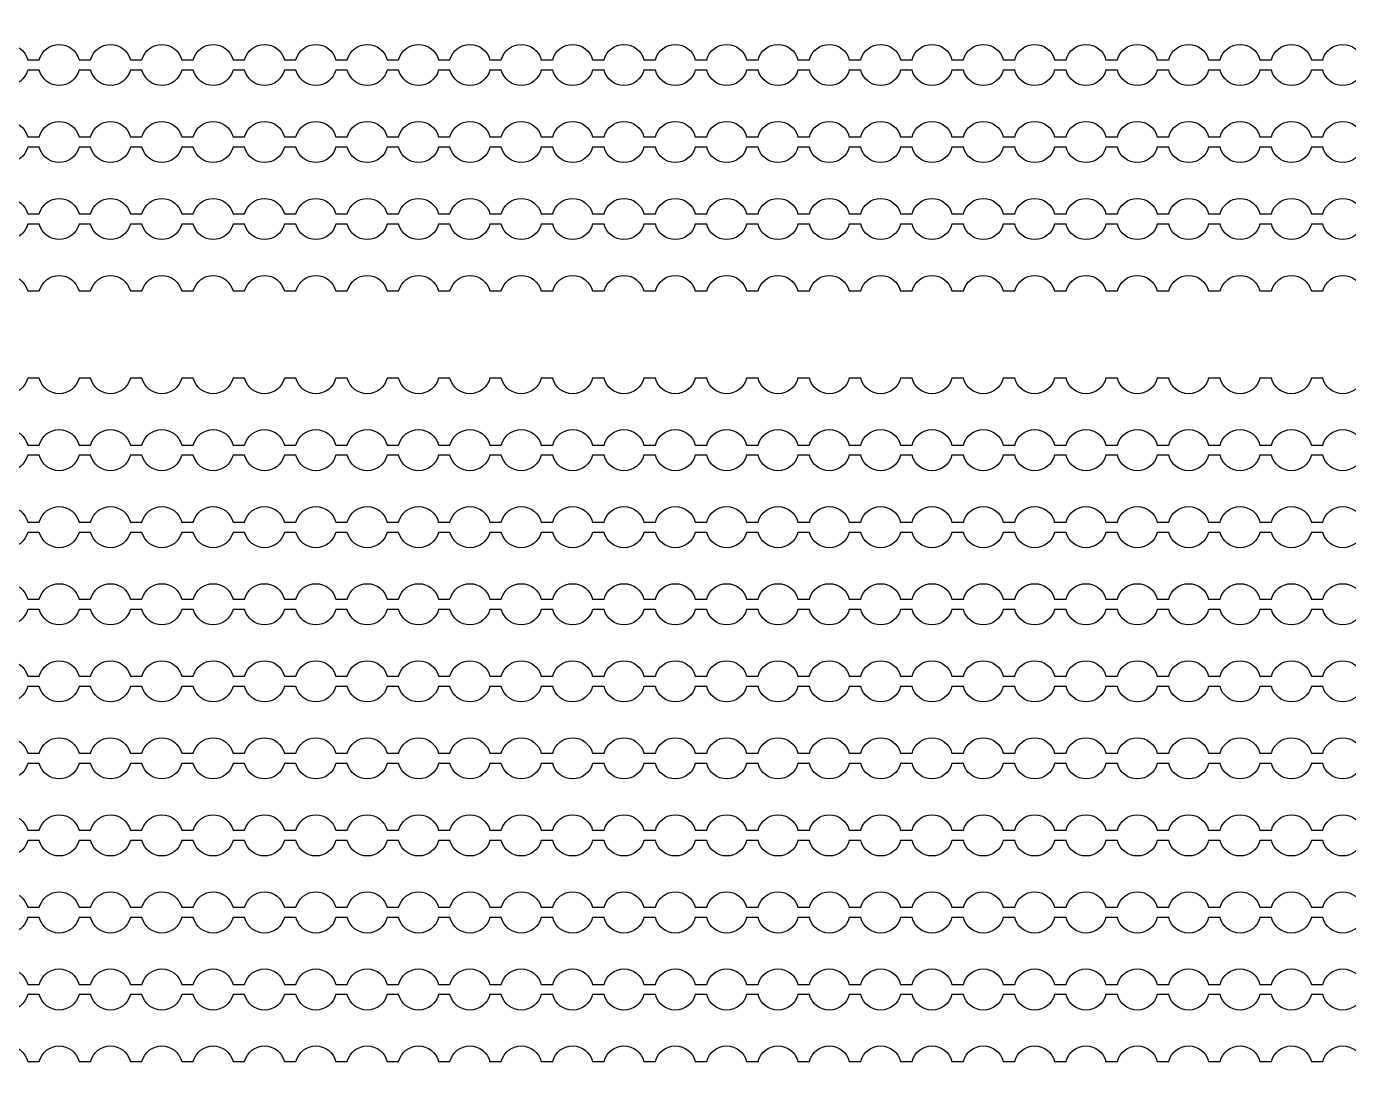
# Model space of a CAD drawing. Extents: x 4056 to 105656, y 4120 to 105720.
# Drawn here: x 61645 to 62933, y 49709 to 50721 of the extents above; entities that cross this region are included whole.
import ezdxf

# ---------------------------------------------------------------- set-up
doc = ezdxf.new("R2010")
doc.units = 13
doc.header["$MEASUREMENT"] = 0
doc.layers.add('Main Layer', color=7, linetype='Continuous', lineweight=0)

msp = doc.modelspace()

# ---------------------------------------------------------------- linework, layer by layer
for points in [[(61607.7, 50688.9, -0.774597), (61646.5, 50688.9), (61657.7, 50688.9, -0.774597), (61696.5, 50688.9), (61707.7, 50688.9, -0.774597), (61746.5, 50688.9), (61757.7, 50688.9, -0.774597), (61796.5, 50688.9), (61807.7, 50688.9, -0.774597), (61846.5, 50688.9), (61857.7, 50688.9, -0.774597), (61896.5, 50688.9), (61907.7, 50688.9, -0.774597), (61946.5, 50688.9), (61957.7, 50688.9, -0.774597), (61996.5, 50688.9), (62007.7, 50688.9, -0.774597), (62046.5, 50688.9), (62057.7, 50688.9, -0.774597), (62096.5, 50688.9), (62107.7, 50688.9, -0.774597), (62146.5, 50688.9), (62157.7, 50688.9, -0.774597), (62196.5, 50688.9), (62207.7, 50688.9, -0.774597), (62246.5, 50688.9), (62257.7, 50688.9, -0.774597), (62296.5, 50688.9), (62307.7, 50688.9, -0.774597), (62346.5, 50688.9), (62357.7, 50688.9, -0.774597), (62396.5, 50688.9), (62407.7, 50688.9, -0.774597), (62446.5, 50688.9), (62457.7, 50688.9, -0.774597), (62496.5, 50688.9), (62507.7, 50688.9, -0.774597), (62546.5, 50688.9), (62557.7, 50688.9, -0.774597), (62596.5, 50688.9), (62607.7, 50688.9, -0.774597), (62646.5, 50688.9), (62657.7, 50688.9, -0.774597), (62696.5, 50688.9), (62707.7, 50688.9, -0.774597), (62746.5, 50688.9), (62757.7, 50688.9, -0.774597), (62796.5, 50688.9), (62807.7, 50688.9, -0.774597), (62846.5, 50688.9), (62857.7, 50688.9, -0.774597), (62896.5, 50688.9), (62907.7, 50688.9, -0.774597), (62946.5, 50688.9)], [(62946.5, 50678.9, -0.774597), (62907.7, 50678.9), (62896.5, 50678.9, -0.774597), (62857.7, 50678.9), (62846.5, 50678.9, -0.774597), (62807.7, 50678.9), (62796.5, 50678.9, -0.774597), (62757.7, 50678.9), (62746.5, 50678.9, -0.774597), (62707.7, 50678.9), (62696.5, 50678.9, -0.774597), (62657.7, 50678.9), (62646.5, 50678.9, -0.774597), (62607.7, 50678.9), (62596.5, 50678.9, -0.774597), (62557.7, 50678.9), (62546.5, 50678.9, -0.774597), (62507.7, 50678.9), (62496.5, 50678.9, -0.774597), (62457.7, 50678.9), (62446.5, 50678.9, -0.774597), (62407.7, 50678.9), (62396.5, 50678.9, -0.774597), (62357.7, 50678.9), (62346.5, 50678.9, -0.774597), (62307.7, 50678.9), (62296.5, 50678.9, -0.774597), (62257.7, 50678.9), (62246.5, 50678.9, -0.774597), (62207.7, 50678.9), (62196.5, 50678.9, -0.774597), (62157.7, 50678.9), (62146.5, 50678.9, -0.774597), (62107.7, 50678.9), (62096.5, 50678.9, -0.774597), (62057.7, 50678.9), (62046.5, 50678.9, -0.774597), (62007.7, 50678.9), (61996.5, 50678.9, -0.774597), (61957.7, 50678.9), (61946.5, 50678.9, -0.774597), (61907.7, 50678.9), (61896.5, 50678.9, -0.774597), (61857.7, 50678.9), (61846.5, 50678.9, -0.774597), (61807.7, 50678.9), (61796.5, 50678.9, -0.774597), (61757.7, 50678.9), (61746.5, 50678.9, -0.774597), (61707.7, 50678.9), (61696.5, 50678.9, -0.774597), (61657.7, 50678.9), (61646.5, 50678.9, -0.774597), (61607.7, 50678.9)], [(61607.7, 50613.9, -0.774597), (61646.5, 50613.9), (61657.7, 50613.9, -0.774597), (61696.5, 50613.9), (61707.7, 50613.9, -0.774597), (61746.5, 50613.9), (61757.7, 50613.9, -0.774597), (61796.5, 50613.9), (61807.7, 50613.9, -0.774597), (61846.5, 50613.9), (61857.7, 50613.9, -0.774597), (61896.5, 50613.9), (61907.7, 50613.9, -0.774597), (61946.5, 50613.9), (61957.7, 50613.9, -0.774597), (61996.5, 50613.9), (62007.7, 50613.9, -0.774597), (62046.5, 50613.9), (62057.7, 50613.9, -0.774597), (62096.5, 50613.9), (62107.7, 50613.9, -0.774597), (62146.5, 50613.9), (62157.7, 50613.9, -0.774597), (62196.5, 50613.9), (62207.7, 50613.9, -0.774597), (62246.5, 50613.9), (62257.7, 50613.9, -0.774597), (62296.5, 50613.9), (62307.7, 50613.9, -0.774597), (62346.5, 50613.9), (62357.7, 50613.9, -0.774597), (62396.5, 50613.9), (62407.7, 50613.9, -0.774597), (62446.5, 50613.9), (62457.7, 50613.9, -0.774597), (62496.5, 50613.9), (62507.7, 50613.9, -0.774597), (62546.5, 50613.9), (62557.7, 50613.9, -0.774597), (62596.5, 50613.9), (62607.7, 50613.9, -0.774597), (62646.5, 50613.9), (62657.7, 50613.9, -0.774597), (62696.5, 50613.9), (62707.7, 50613.9, -0.774597), (62746.5, 50613.9), (62757.7, 50613.9, -0.774597), (62796.5, 50613.9), (62807.7, 50613.9, -0.774597), (62846.5, 50613.9), (62857.7, 50613.9, -0.774597), (62896.5, 50613.9), (62907.7, 50613.9, -0.774597), (62946.5, 50613.9)], [(62946.5, 50603.9, -0.774597), (62907.7, 50603.9), (62896.5, 50603.9, -0.774597), (62857.7, 50603.9), (62846.5, 50603.9, -0.774597), (62807.7, 50603.9), (62796.5, 50603.9, -0.774597), (62757.7, 50603.9), (62746.5, 50603.9, -0.774597), (62707.7, 50603.9), (62696.5, 50603.9, -0.774597), (62657.7, 50603.9), (62646.5, 50603.9, -0.774597), (62607.7, 50603.9), (62596.5, 50603.9, -0.774597), (62557.7, 50603.9), (62546.5, 50603.9, -0.774597), (62507.7, 50603.9), (62496.5, 50603.9, -0.774597), (62457.7, 50603.9), (62446.5, 50603.9, -0.774597), (62407.7, 50603.9), (62396.5, 50603.9, -0.774597), (62357.7, 50603.9), (62346.5, 50603.9, -0.774597), (62307.7, 50603.9), (62296.5, 50603.9, -0.774597), (62257.7, 50603.9), (62246.5, 50603.9, -0.774597), (62207.7, 50603.9), (62196.5, 50603.9, -0.774597), (62157.7, 50603.9), (62146.5, 50603.9, -0.774597), (62107.7, 50603.9), (62096.5, 50603.9, -0.774597), (62057.7, 50603.9), (62046.5, 50603.9, -0.774597), (62007.7, 50603.9), (61996.5, 50603.9, -0.774597), (61957.7, 50603.9), (61946.5, 50603.9, -0.774597), (61907.7, 50603.9), (61896.5, 50603.9, -0.774597), (61857.7, 50603.9), (61846.5, 50603.9, -0.774597), (61807.7, 50603.9), (61796.5, 50603.9, -0.774597), (61757.7, 50603.9), (61746.5, 50603.9, -0.774597), (61707.7, 50603.9), (61696.5, 50603.9, -0.774597), (61657.7, 50603.9), (61646.5, 50603.9, -0.774597), (61607.7, 50603.9)], [(61607.7, 50538.9, -0.774597), (61646.5, 50538.9), (61657.7, 50538.9, -0.774597), (61696.5, 50538.9), (61707.7, 50538.9, -0.774597), (61746.5, 50538.9), (61757.7, 50538.9, -0.774597), (61796.5, 50538.9), (61807.7, 50538.9, -0.774597), (61846.5, 50538.9), (61857.7, 50538.9, -0.774597), (61896.5, 50538.9), (61907.7, 50538.9, -0.774597), (61946.5, 50538.9), (61957.7, 50538.9, -0.774597), (61996.5, 50538.9), (62007.7, 50538.9, -0.774597), (62046.5, 50538.9), (62057.7, 50538.9, -0.774597), (62096.5, 50538.9), (62107.7, 50538.9, -0.774597), (62146.5, 50538.9), (62157.7, 50538.9, -0.774597), (62196.5, 50538.9), (62207.7, 50538.9, -0.774597), (62246.5, 50538.9), (62257.7, 50538.9, -0.774597), (62296.5, 50538.9), (62307.7, 50538.9, -0.774597), (62346.5, 50538.9), (62357.7, 50538.9, -0.774597), (62396.5, 50538.9), (62407.7, 50538.9, -0.774597), (62446.5, 50538.9), (62457.7, 50538.9, -0.774597), (62496.5, 50538.9), (62507.7, 50538.9, -0.774597), (62546.5, 50538.9), (62557.7, 50538.9, -0.774597), (62596.5, 50538.9), (62607.7, 50538.9, -0.774597), (62646.5, 50538.9), (62657.7, 50538.9, -0.774597), (62696.5, 50538.9), (62707.7, 50538.9, -0.774597), (62746.5, 50538.9), (62757.7, 50538.9, -0.774597), (62796.5, 50538.9), (62807.7, 50538.9, -0.774597), (62846.5, 50538.9), (62857.7, 50538.9, -0.774597), (62896.5, 50538.9), (62907.7, 50538.9, -0.774597), (62946.5, 50538.9)], [(62946.5, 50528.9, -0.774597), (62907.7, 50528.9), (62896.5, 50528.9, -0.774597), (62857.7, 50528.9), (62846.5, 50528.9, -0.774597), (62807.7, 50528.9), (62796.5, 50528.9, -0.774597), (62757.7, 50528.9), (62746.5, 50528.9, -0.774597), (62707.7, 50528.9), (62696.5, 50528.9, -0.774597), (62657.7, 50528.9), (62646.5, 50528.9, -0.774597), (62607.7, 50528.9), (62596.5, 50528.9, -0.774597), (62557.7, 50528.9), (62546.5, 50528.9, -0.774597), (62507.7, 50528.9), (62496.5, 50528.9, -0.774597), (62457.7, 50528.9), (62446.5, 50528.9, -0.774597), (62407.7, 50528.9), (62396.5, 50528.9, -0.774597), (62357.7, 50528.9), (62346.5, 50528.9, -0.774597), (62307.7, 50528.9), (62296.5, 50528.9, -0.774597), (62257.7, 50528.9), (62246.5, 50528.9, -0.774597), (62207.7, 50528.9), (62196.5, 50528.9, -0.774597), (62157.7, 50528.9), (62146.5, 50528.9, -0.774597), (62107.7, 50528.9), (62096.5, 50528.9, -0.774597), (62057.7, 50528.9), (62046.5, 50528.9, -0.774597), (62007.7, 50528.9), (61996.5, 50528.9, -0.774597), (61957.7, 50528.9), (61946.5, 50528.9, -0.774597), (61907.7, 50528.9), (61896.5, 50528.9, -0.774597), (61857.7, 50528.9), (61846.5, 50528.9, -0.774597), (61807.7, 50528.9), (61796.5, 50528.9, -0.774597), (61757.7, 50528.9), (61746.5, 50528.9, -0.774597), (61707.7, 50528.9), (61696.5, 50528.9, -0.774597), (61657.7, 50528.9), (61646.5, 50528.9, -0.774597), (61607.7, 50528.9)], [(61607.7, 50463.9, -0.774597), (61646.5, 50463.9), (61657.7, 50463.9, -0.774597), (61696.5, 50463.9), (61707.7, 50463.9, -0.774597), (61746.5, 50463.9), (61757.7, 50463.9, -0.774597), (61796.5, 50463.9), (61807.7, 50463.9, -0.774597), (61846.5, 50463.9), (61857.7, 50463.9, -0.774597), (61896.5, 50463.9), (61907.7, 50463.9, -0.774597), (61946.5, 50463.9), (61957.7, 50463.9, -0.774597), (61996.5, 50463.9), (62007.7, 50463.9, -0.774597), (62046.5, 50463.9), (62057.7, 50463.9, -0.774597), (62096.5, 50463.9), (62107.7, 50463.9, -0.774597), (62146.5, 50463.9), (62157.7, 50463.9, -0.774597), (62196.5, 50463.9), (62207.7, 50463.9, -0.774597), (62246.5, 50463.9), (62257.7, 50463.9, -0.774597), (62296.5, 50463.9), (62307.7, 50463.9, -0.774597), (62346.5, 50463.9), (62357.7, 50463.9, -0.774597), (62396.5, 50463.9), (62407.7, 50463.9, -0.774597), (62446.5, 50463.9), (62457.7, 50463.9, -0.774597), (62496.5, 50463.9), (62507.7, 50463.9, -0.774597), (62546.5, 50463.9), (62557.7, 50463.9, -0.774597), (62596.5, 50463.9), (62607.7, 50463.9, -0.774597), (62646.5, 50463.9), (62657.7, 50463.9, -0.774597), (62696.5, 50463.9), (62707.7, 50463.9, -0.774597), (62746.5, 50463.9), (62757.7, 50463.9, -0.774597), (62796.5, 50463.9), (62807.7, 50463.9, -0.774597), (62846.5, 50463.9), (62857.7, 50463.9, -0.774597), (62896.5, 50463.9), (62907.7, 50463.9, -0.774597), (62946.5, 50463.9)], [(62946.5, 50378.9, -0.774597), (62907.7, 50378.9), (62896.5, 50378.9, -0.774597), (62857.7, 50378.9), (62846.5, 50378.9, -0.774597), (62807.7, 50378.9), (62796.5, 50378.9, -0.774597), (62757.7, 50378.9), (62746.5, 50378.9, -0.774597), (62707.7, 50378.9), (62696.5, 50378.9, -0.774597), (62657.7, 50378.9), (62646.5, 50378.9, -0.774597), (62607.7, 50378.9), (62596.5, 50378.9, -0.774597), (62557.7, 50378.9), (62546.5, 50378.9, -0.774597), (62507.7, 50378.9), (62496.5, 50378.9, -0.774597), (62457.7, 50378.9), (62446.5, 50378.9, -0.774597), (62407.7, 50378.9), (62396.5, 50378.9, -0.774597), (62357.7, 50378.9), (62346.5, 50378.9, -0.774597), (62307.7, 50378.9), (62296.5, 50378.9, -0.774597), (62257.7, 50378.9), (62246.5, 50378.9, -0.774597), (62207.7, 50378.9), (62196.5, 50378.9, -0.774597), (62157.7, 50378.9), (62146.5, 50378.9, -0.774597), (62107.7, 50378.9), (62096.5, 50378.9, -0.774597), (62057.7, 50378.9), (62046.5, 50378.9, -0.774597), (62007.7, 50378.9), (61996.5, 50378.9, -0.774597), (61957.7, 50378.9), (61946.5, 50378.9, -0.774597), (61907.7, 50378.9), (61896.5, 50378.9, -0.774597), (61857.7, 50378.9), (61846.5, 50378.9, -0.774597), (61807.7, 50378.9), (61796.5, 50378.9, -0.774597), (61757.7, 50378.9), (61746.5, 50378.9, -0.774597), (61707.7, 50378.9), (61696.5, 50378.9, -0.774597), (61657.7, 50378.9), (61646.5, 50378.9, -0.774597), (61607.7, 50378.9)], [(61607.7, 50313.9, -0.774597), (61646.5, 50313.9), (61657.7, 50313.9, -0.774597), (61696.5, 50313.9), (61707.7, 50313.9, -0.774597), (61746.5, 50313.9), (61757.7, 50313.9, -0.774597), (61796.5, 50313.9), (61807.7, 50313.9, -0.774597), (61846.5, 50313.9), (61857.7, 50313.9, -0.774597), (61896.5, 50313.9), (61907.7, 50313.9, -0.774597), (61946.5, 50313.9), (61957.7, 50313.9, -0.774597), (61996.5, 50313.9), (62007.7, 50313.9, -0.774597), (62046.5, 50313.9), (62057.7, 50313.9, -0.774597), (62096.5, 50313.9), (62107.7, 50313.9, -0.774597), (62146.5, 50313.9), (62157.7, 50313.9, -0.774597), (62196.5, 50313.9), (62207.7, 50313.9, -0.774597), (62246.5, 50313.9), (62257.7, 50313.9, -0.774597), (62296.5, 50313.9), (62307.7, 50313.9, -0.774597), (62346.5, 50313.9), (62357.7, 50313.9, -0.774597), (62396.5, 50313.9), (62407.7, 50313.9, -0.774597), (62446.5, 50313.9), (62457.7, 50313.9, -0.774597), (62496.5, 50313.9), (62507.7, 50313.9, -0.774597), (62546.5, 50313.9), (62557.7, 50313.9, -0.774597), (62596.5, 50313.9), (62607.7, 50313.9, -0.774597), (62646.5, 50313.9), (62657.7, 50313.9, -0.774597), (62696.5, 50313.9), (62707.7, 50313.9, -0.774597), (62746.5, 50313.9), (62757.7, 50313.9, -0.774597), (62796.5, 50313.9), (62807.7, 50313.9, -0.774597), (62846.5, 50313.9), (62857.7, 50313.9, -0.774597), (62896.5, 50313.9), (62907.7, 50313.9, -0.774597), (62946.5, 50313.9)], [(62946.5, 50303.9, -0.774597), (62907.7, 50303.9), (62896.5, 50303.9, -0.774597), (62857.7, 50303.9), (62846.5, 50303.9, -0.774597), (62807.7, 50303.9), (62796.5, 50303.9, -0.774597), (62757.7, 50303.9), (62746.5, 50303.9, -0.774597), (62707.7, 50303.9), (62696.5, 50303.9, -0.774597), (62657.7, 50303.9), (62646.5, 50303.9, -0.774597), (62607.7, 50303.9), (62596.5, 50303.9, -0.774597), (62557.7, 50303.9), (62546.5, 50303.9, -0.774597), (62507.7, 50303.9), (62496.5, 50303.9, -0.774597), (62457.7, 50303.9), (62446.5, 50303.9, -0.774597), (62407.7, 50303.9), (62396.5, 50303.9, -0.774597), (62357.7, 50303.9), (62346.5, 50303.9, -0.774597), (62307.7, 50303.9), (62296.5, 50303.9, -0.774597), (62257.7, 50303.9), (62246.5, 50303.9, -0.774597), (62207.7, 50303.9), (62196.5, 50303.9, -0.774597), (62157.7, 50303.9), (62146.5, 50303.9, -0.774597), (62107.7, 50303.9), (62096.5, 50303.9, -0.774597), (62057.7, 50303.9), (62046.5, 50303.9, -0.774597), (62007.7, 50303.9), (61996.5, 50303.9, -0.774597), (61957.7, 50303.9), (61946.5, 50303.9, -0.774597), (61907.7, 50303.9), (61896.5, 50303.9, -0.774597), (61857.7, 50303.9), (61846.5, 50303.9, -0.774597), (61807.7, 50303.9), (61796.5, 50303.9, -0.774597), (61757.7, 50303.9), (61746.5, 50303.9, -0.774597), (61707.7, 50303.9), (61696.5, 50303.9, -0.774597), (61657.7, 50303.9), (61646.5, 50303.9, -0.774597), (61607.7, 50303.9)], [(61607.7, 50238.9, -0.774597), (61646.5, 50238.9), (61657.7, 50238.9, -0.774597), (61696.5, 50238.9), (61707.7, 50238.9, -0.774597), (61746.5, 50238.9), (61757.7, 50238.9, -0.774597), (61796.5, 50238.9), (61807.7, 50238.9, -0.774597), (61846.5, 50238.9), (61857.7, 50238.9, -0.774597), (61896.5, 50238.9), (61907.7, 50238.9, -0.774597), (61946.5, 50238.9), (61957.7, 50238.9, -0.774597), (61996.5, 50238.9), (62007.7, 50238.9, -0.774597), (62046.5, 50238.9), (62057.7, 50238.9, -0.774597), (62096.5, 50238.9), (62107.7, 50238.9, -0.774597), (62146.5, 50238.9), (62157.7, 50238.9, -0.774597), (62196.5, 50238.9), (62207.7, 50238.9, -0.774597), (62246.5, 50238.9), (62257.7, 50238.9, -0.774597), (62296.5, 50238.9), (62307.7, 50238.9, -0.774597), (62346.5, 50238.9), (62357.7, 50238.9, -0.774597), (62396.5, 50238.9), (62407.7, 50238.9, -0.774597), (62446.5, 50238.9), (62457.7, 50238.9, -0.774597), (62496.5, 50238.9), (62507.7, 50238.9, -0.774597), (62546.5, 50238.9), (62557.7, 50238.9, -0.774597), (62596.5, 50238.9), (62607.7, 50238.9, -0.774597), (62646.5, 50238.9), (62657.7, 50238.9, -0.774597), (62696.5, 50238.9), (62707.7, 50238.9, -0.774597), (62746.5, 50238.9), (62757.7, 50238.9, -0.774597), (62796.5, 50238.9), (62807.7, 50238.9, -0.774597), (62846.5, 50238.9), (62857.7, 50238.9, -0.774597), (62896.5, 50238.9), (62907.7, 50238.9, -0.774597), (62946.5, 50238.9)], [(62946.5, 50228.9, -0.774597), (62907.7, 50228.9), (62896.5, 50228.9, -0.774597), (62857.7, 50228.9), (62846.5, 50228.9, -0.774597), (62807.7, 50228.9), (62796.5, 50228.9, -0.774597), (62757.7, 50228.9), (62746.5, 50228.9, -0.774597), (62707.7, 50228.9), (62696.5, 50228.9, -0.774597), (62657.7, 50228.9), (62646.5, 50228.9, -0.774597), (62607.7, 50228.9), (62596.5, 50228.9, -0.774597), (62557.7, 50228.9), (62546.5, 50228.9, -0.774597), (62507.7, 50228.9), (62496.5, 50228.9, -0.774597), (62457.7, 50228.9), (62446.5, 50228.9, -0.774597), (62407.7, 50228.9), (62396.5, 50228.9, -0.774597), (62357.7, 50228.9), (62346.5, 50228.9, -0.774597), (62307.7, 50228.9), (62296.5, 50228.9, -0.774597), (62257.7, 50228.9), (62246.5, 50228.9, -0.774597), (62207.7, 50228.9), (62196.5, 50228.9, -0.774597), (62157.7, 50228.9), (62146.5, 50228.9, -0.774597), (62107.7, 50228.9), (62096.5, 50228.9, -0.774597), (62057.7, 50228.9), (62046.5, 50228.9, -0.774597), (62007.7, 50228.9), (61996.5, 50228.9, -0.774597), (61957.7, 50228.9), (61946.5, 50228.9, -0.774597), (61907.7, 50228.9), (61896.5, 50228.9, -0.774597), (61857.7, 50228.9), (61846.5, 50228.9, -0.774597), (61807.7, 50228.9), (61796.5, 50228.9, -0.774597), (61757.7, 50228.9), (61746.5, 50228.9, -0.774597), (61707.7, 50228.9), (61696.5, 50228.9, -0.774597), (61657.7, 50228.9), (61646.5, 50228.9, -0.774597), (61607.7, 50228.9)], [(61607.7, 50163.9, -0.774597), (61646.5, 50163.9), (61657.7, 50163.9, -0.774597), (61696.5, 50163.9), (61707.7, 50163.9, -0.774597), (61746.5, 50163.9), (61757.7, 50163.9, -0.774597), (61796.5, 50163.9), (61807.7, 50163.9, -0.774597), (61846.5, 50163.9), (61857.7, 50163.9, -0.774597), (61896.5, 50163.9), (61907.7, 50163.9, -0.774597), (61946.5, 50163.9), (61957.7, 50163.9, -0.774597), (61996.5, 50163.9), (62007.7, 50163.9, -0.774597), (62046.5, 50163.9), (62057.7, 50163.9, -0.774597), (62096.5, 50163.9), (62107.7, 50163.9, -0.774597), (62146.5, 50163.9), (62157.7, 50163.9, -0.774597), (62196.5, 50163.9), (62207.7, 50163.9, -0.774597), (62246.5, 50163.9), (62257.7, 50163.9, -0.774597), (62296.5, 50163.9), (62307.7, 50163.9, -0.774597), (62346.5, 50163.9), (62357.7, 50163.9, -0.774597), (62396.5, 50163.9), (62407.7, 50163.9, -0.774597), (62446.5, 50163.9), (62457.7, 50163.9, -0.774597), (62496.5, 50163.9), (62507.7, 50163.9, -0.774597), (62546.5, 50163.9), (62557.7, 50163.9, -0.774597), (62596.5, 50163.9), (62607.7, 50163.9, -0.774597), (62646.5, 50163.9), (62657.7, 50163.9, -0.774597), (62696.5, 50163.9), (62707.7, 50163.9, -0.774597), (62746.5, 50163.9), (62757.7, 50163.9, -0.774597), (62796.5, 50163.9), (62807.7, 50163.9, -0.774597), (62846.5, 50163.9), (62857.7, 50163.9, -0.774597), (62896.5, 50163.9), (62907.7, 50163.9, -0.774597), (62946.5, 50163.9)], [(62946.5, 50153.9, -0.774597), (62907.7, 50153.9), (62896.5, 50153.9, -0.774597), (62857.7, 50153.9), (62846.5, 50153.9, -0.774597), (62807.7, 50153.9), (62796.5, 50153.9, -0.774597), (62757.7, 50153.9), (62746.5, 50153.9, -0.774597), (62707.7, 50153.9), (62696.5, 50153.9, -0.774597), (62657.7, 50153.9), (62646.5, 50153.9, -0.774597), (62607.7, 50153.9), (62596.5, 50153.9, -0.774597), (62557.7, 50153.9), (62546.5, 50153.9, -0.774597), (62507.7, 50153.9), (62496.5, 50153.9, -0.774597), (62457.7, 50153.9), (62446.5, 50153.9, -0.774597), (62407.7, 50153.9), (62396.5, 50153.9, -0.774597), (62357.7, 50153.9), (62346.5, 50153.9, -0.774597), (62307.7, 50153.9), (62296.5, 50153.9, -0.774597), (62257.7, 50153.9), (62246.5, 50153.9, -0.774597), (62207.7, 50153.9), (62196.5, 50153.9, -0.774597), (62157.7, 50153.9), (62146.5, 50153.9, -0.774597), (62107.7, 50153.9), (62096.5, 50153.9, -0.774597), (62057.7, 50153.9), (62046.5, 50153.9, -0.774597), (62007.7, 50153.9), (61996.5, 50153.9, -0.774597), (61957.7, 50153.9), (61946.5, 50153.9, -0.774597), (61907.7, 50153.9), (61896.5, 50153.9, -0.774597), (61857.7, 50153.9), (61846.5, 50153.9, -0.774597), (61807.7, 50153.9), (61796.5, 50153.9, -0.774597), (61757.7, 50153.9), (61746.5, 50153.9, -0.774597), (61707.7, 50153.9), (61696.5, 50153.9, -0.774597), (61657.7, 50153.9), (61646.5, 50153.9, -0.774597), (61607.7, 50153.9)], [(61607.7, 50088.9, -0.774597), (61646.5, 50088.9), (61657.7, 50088.9, -0.774597), (61696.5, 50088.9), (61707.7, 50088.9, -0.774597), (61746.5, 50088.9), (61757.7, 50088.9, -0.774597), (61796.5, 50088.9), (61807.7, 50088.9, -0.774597), (61846.5, 50088.9), (61857.7, 50088.9, -0.774597), (61896.5, 50088.9), (61907.7, 50088.9, -0.774597), (61946.5, 50088.9), (61957.7, 50088.9, -0.774597), (61996.5, 50088.9), (62007.7, 50088.9, -0.774597), (62046.5, 50088.9), (62057.7, 50088.9, -0.774597), (62096.5, 50088.9), (62107.7, 50088.9, -0.774597), (62146.5, 50088.9), (62157.7, 50088.9, -0.774597), (62196.5, 50088.9), (62207.7, 50088.9, -0.774597), (62246.5, 50088.9), (62257.7, 50088.9, -0.774597), (62296.5, 50088.9), (62307.7, 50088.9, -0.774597), (62346.5, 50088.9), (62357.7, 50088.9, -0.774597), (62396.5, 50088.9), (62407.7, 50088.9, -0.774597), (62446.5, 50088.9), (62457.7, 50088.9, -0.774597), (62496.5, 50088.9), (62507.7, 50088.9, -0.774597), (62546.5, 50088.9), (62557.7, 50088.9, -0.774597), (62596.5, 50088.9), (62607.7, 50088.9, -0.774597), (62646.5, 50088.9), (62657.7, 50088.9, -0.774597), (62696.5, 50088.9), (62707.7, 50088.9, -0.774597), (62746.5, 50088.9), (62757.7, 50088.9, -0.774597), (62796.5, 50088.9), (62807.7, 50088.9, -0.774597), (62846.5, 50088.9), (62857.7, 50088.9, -0.774597), (62896.5, 50088.9), (62907.7, 50088.9, -0.774597), (62946.5, 50088.9)], [(62946.5, 50078.9, -0.774597), (62907.7, 50078.9), (62896.5, 50078.9, -0.774597), (62857.7, 50078.9), (62846.5, 50078.9, -0.774597), (62807.7, 50078.9), (62796.5, 50078.9, -0.774597), (62757.7, 50078.9), (62746.5, 50078.9, -0.774597), (62707.7, 50078.9), (62696.5, 50078.9, -0.774597), (62657.7, 50078.9), (62646.5, 50078.9, -0.774597), (62607.7, 50078.9), (62596.5, 50078.9, -0.774597), (62557.7, 50078.9), (62546.5, 50078.9, -0.774597), (62507.7, 50078.9), (62496.5, 50078.9, -0.774597), (62457.7, 50078.9), (62446.5, 50078.9, -0.774597), (62407.7, 50078.9), (62396.5, 50078.9, -0.774597), (62357.7, 50078.9), (62346.5, 50078.9, -0.774597), (62307.7, 50078.9), (62296.5, 50078.9, -0.774597), (62257.7, 50078.9), (62246.5, 50078.9, -0.774597), (62207.7, 50078.9), (62196.5, 50078.9, -0.774597), (62157.7, 50078.9), (62146.5, 50078.9, -0.774597), (62107.7, 50078.9), (62096.5, 50078.9, -0.774597), (62057.7, 50078.9), (62046.5, 50078.9, -0.774597), (62007.7, 50078.9), (61996.5, 50078.9, -0.774597), (61957.7, 50078.9), (61946.5, 50078.9, -0.774597), (61907.7, 50078.9), (61896.5, 50078.9, -0.774597), (61857.7, 50078.9), (61846.5, 50078.9, -0.774597), (61807.7, 50078.9), (61796.5, 50078.9, -0.774597), (61757.7, 50078.9), (61746.5, 50078.9, -0.774597), (61707.7, 50078.9), (61696.5, 50078.9, -0.774597), (61657.7, 50078.9), (61646.5, 50078.9, -0.774597), (61607.7, 50078.9)], [(61607.7, 50013.9, -0.774597), (61646.5, 50013.9), (61657.7, 50013.9, -0.774597), (61696.5, 50013.9), (61707.7, 50013.9, -0.774597), (61746.5, 50013.9), (61757.7, 50013.9, -0.774597), (61796.5, 50013.9), (61807.7, 50013.9, -0.774597), (61846.5, 50013.9), (61857.7, 50013.9, -0.774597), (61896.5, 50013.9), (61907.7, 50013.9, -0.774597), (61946.5, 50013.9), (61957.7, 50013.9, -0.774597), (61996.5, 50013.9), (62007.7, 50013.9, -0.774597), (62046.5, 50013.9), (62057.7, 50013.9, -0.774597), (62096.5, 50013.9), (62107.7, 50013.9, -0.774597), (62146.5, 50013.9), (62157.7, 50013.9, -0.774597), (62196.5, 50013.9), (62207.7, 50013.9, -0.774597), (62246.5, 50013.9), (62257.7, 50013.9, -0.774597), (62296.5, 50013.9), (62307.7, 50013.9, -0.774597), (62346.5, 50013.9), (62357.7, 50013.9, -0.774597), (62396.5, 50013.9), (62407.7, 50013.9, -0.774597), (62446.5, 50013.9), (62457.7, 50013.9, -0.774597), (62496.5, 50013.9), (62507.7, 50013.9, -0.774597), (62546.5, 50013.9), (62557.7, 50013.9, -0.774597), (62596.5, 50013.9), (62607.7, 50013.9, -0.774597), (62646.5, 50013.9), (62657.7, 50013.9, -0.774597), (62696.5, 50013.9), (62707.7, 50013.9, -0.774597), (62746.5, 50013.9), (62757.7, 50013.9, -0.774597), (62796.5, 50013.9), (62807.7, 50013.9, -0.774597), (62846.5, 50013.9), (62857.7, 50013.9, -0.774597), (62896.5, 50013.9), (62907.7, 50013.9, -0.774597), (62946.5, 50013.9)], [(62946.5, 50003.9, -0.774597), (62907.7, 50003.9), (62896.5, 50003.9, -0.774597), (62857.7, 50003.9), (62846.5, 50003.9, -0.774597), (62807.7, 50003.9), (62796.5, 50003.9, -0.774597), (62757.7, 50003.9), (62746.5, 50003.9, -0.774597), (62707.7, 50003.9), (62696.5, 50003.9, -0.774597), (62657.7, 50003.9), (62646.5, 50003.9, -0.774597), (62607.7, 50003.9), (62596.5, 50003.9, -0.774597), (62557.7, 50003.9), (62546.5, 50003.9, -0.774597), (62507.7, 50003.9), (62496.5, 50003.9, -0.774597), (62457.7, 50003.9), (62446.5, 50003.9, -0.774597), (62407.7, 50003.9), (62396.5, 50003.9, -0.774597), (62357.7, 50003.9), (62346.5, 50003.9, -0.774597), (62307.7, 50003.9), (62296.5, 50003.9, -0.774597), (62257.7, 50003.9), (62246.5, 50003.9, -0.774597), (62207.7, 50003.9), (62196.5, 50003.9, -0.774597), (62157.7, 50003.9), (62146.5, 50003.9, -0.774597), (62107.7, 50003.9), (62096.5, 50003.9, -0.774597), (62057.7, 50003.9), (62046.5, 50003.9, -0.774597), (62007.7, 50003.9), (61996.5, 50003.9, -0.774597), (61957.7, 50003.9), (61946.5, 50003.9, -0.774597), (61907.7, 50003.9), (61896.5, 50003.9, -0.774597), (61857.7, 50003.9), (61846.5, 50003.9, -0.774597), (61807.7, 50003.9), (61796.5, 50003.9, -0.774597), (61757.7, 50003.9), (61746.5, 50003.9, -0.774597), (61707.7, 50003.9), (61696.5, 50003.9, -0.774597), (61657.7, 50003.9), (61646.5, 50003.9, -0.774597), (61607.7, 50003.9)], [(61607.7, 49938.9, -0.774597), (61646.5, 49938.9), (61657.7, 49938.9, -0.774597), (61696.5, 49938.9), (61707.7, 49938.9, -0.774597), (61746.5, 49938.9), (61757.7, 49938.9, -0.774597), (61796.5, 49938.9), (61807.7, 49938.9, -0.774597), (61846.5, 49938.9), (61857.7, 49938.9, -0.774597), (61896.5, 49938.9), (61907.7, 49938.9, -0.774597), (61946.5, 49938.9), (61957.7, 49938.9, -0.774597), (61996.5, 49938.9), (62007.7, 49938.9, -0.774597), (62046.5, 49938.9), (62057.7, 49938.9, -0.774597), (62096.5, 49938.9), (62107.7, 49938.9, -0.774597), (62146.5, 49938.9), (62157.7, 49938.9, -0.774597), (62196.5, 49938.9), (62207.7, 49938.9, -0.774597), (62246.5, 49938.9), (62257.7, 49938.9, -0.774597), (62296.5, 49938.9), (62307.7, 49938.9, -0.774597), (62346.5, 49938.9), (62357.7, 49938.9, -0.774597), (62396.5, 49938.9), (62407.7, 49938.9, -0.774597), (62446.5, 49938.9), (62457.7, 49938.9, -0.774597), (62496.5, 49938.9), (62507.7, 49938.9, -0.774597), (62546.5, 49938.9), (62557.7, 49938.9, -0.774597), (62596.5, 49938.9), (62607.7, 49938.9, -0.774597), (62646.5, 49938.9), (62657.7, 49938.9, -0.774597), (62696.5, 49938.9), (62707.7, 49938.9, -0.774597), (62746.5, 49938.9), (62757.7, 49938.9, -0.774597), (62796.5, 49938.9), (62807.7, 49938.9, -0.774597), (62846.5, 49938.9), (62857.7, 49938.9, -0.774597), (62896.5, 49938.9), (62907.7, 49938.9, -0.774597), (62946.5, 49938.9)], [(62946.5, 49928.9, -0.774597), (62907.7, 49928.9), (62896.5, 49928.9, -0.774597), (62857.7, 49928.9), (62846.5, 49928.9, -0.774597), (62807.7, 49928.9), (62796.5, 49928.9, -0.774597), (62757.7, 49928.9), (62746.5, 49928.9, -0.774597), (62707.7, 49928.9), (62696.5, 49928.9, -0.774597), (62657.7, 49928.9), (62646.5, 49928.9, -0.774597), (62607.7, 49928.9), (62596.5, 49928.9, -0.774597), (62557.7, 49928.9), (62546.5, 49928.9, -0.774597), (62507.7, 49928.9), (62496.5, 49928.9, -0.774597), (62457.7, 49928.9), (62446.5, 49928.9, -0.774597), (62407.7, 49928.9), (62396.5, 49928.9, -0.774597), (62357.7, 49928.9), (62346.5, 49928.9, -0.774597), (62307.7, 49928.9), (62296.5, 49928.9, -0.774597), (62257.7, 49928.9), (62246.5, 49928.9, -0.774597), (62207.7, 49928.9), (62196.5, 49928.9, -0.774597), (62157.7, 49928.9), (62146.5, 49928.9, -0.774597), (62107.7, 49928.9), (62096.5, 49928.9, -0.774597), (62057.7, 49928.9), (62046.5, 49928.9, -0.774597), (62007.7, 49928.9), (61996.5, 49928.9, -0.774597), (61957.7, 49928.9), (61946.5, 49928.9, -0.774597), (61907.7, 49928.9), (61896.5, 49928.9, -0.774597), (61857.7, 49928.9), (61846.5, 49928.9, -0.774597), (61807.7, 49928.9), (61796.5, 49928.9, -0.774597), (61757.7, 49928.9), (61746.5, 49928.9, -0.774597), (61707.7, 49928.9), (61696.5, 49928.9, -0.774597), (61657.7, 49928.9), (61646.5, 49928.9, -0.774597), (61607.7, 49928.9)], [(61607.7, 49863.9, -0.774597), (61646.5, 49863.9), (61657.7, 49863.9, -0.774597), (61696.5, 49863.9), (61707.7, 49863.9, -0.774597), (61746.5, 49863.9), (61757.7, 49863.9, -0.774597), (61796.5, 49863.9), (61807.7, 49863.9, -0.774597), (61846.5, 49863.9), (61857.7, 49863.9, -0.774597), (61896.5, 49863.9), (61907.7, 49863.9, -0.774597), (61946.5, 49863.9), (61957.7, 49863.9, -0.774597), (61996.5, 49863.9), (62007.7, 49863.9, -0.774597), (62046.5, 49863.9), (62057.7, 49863.9, -0.774597), (62096.5, 49863.9), (62107.7, 49863.9, -0.774597), (62146.5, 49863.9), (62157.7, 49863.9, -0.774597), (62196.5, 49863.9), (62207.7, 49863.9, -0.774597), (62246.5, 49863.9), (62257.7, 49863.9, -0.774597), (62296.5, 49863.9), (62307.7, 49863.9, -0.774597), (62346.5, 49863.9), (62357.7, 49863.9, -0.774597), (62396.5, 49863.9), (62407.7, 49863.9, -0.774597), (62446.5, 49863.9), (62457.7, 49863.9, -0.774597), (62496.5, 49863.9), (62507.7, 49863.9, -0.774597), (62546.5, 49863.9), (62557.7, 49863.9, -0.774597), (62596.5, 49863.9), (62607.7, 49863.9, -0.774597), (62646.5, 49863.9), (62657.7, 49863.9, -0.774597), (62696.5, 49863.9), (62707.7, 49863.9, -0.774597), (62746.5, 49863.9), (62757.7, 49863.9, -0.774597), (62796.5, 49863.9), (62807.7, 49863.9, -0.774597), (62846.5, 49863.9), (62857.7, 49863.9, -0.774597), (62896.5, 49863.9), (62907.7, 49863.9, -0.774597), (62946.5, 49863.9)], [(62946.5, 49853.9, -0.774597), (62907.7, 49853.9), (62896.5, 49853.9, -0.774597), (62857.7, 49853.9), (62846.5, 49853.9, -0.774597), (62807.7, 49853.9), (62796.5, 49853.9, -0.774597), (62757.7, 49853.9), (62746.5, 49853.9, -0.774597), (62707.7, 49853.9), (62696.5, 49853.9, -0.774597), (62657.7, 49853.9), (62646.5, 49853.9, -0.774597), (62607.7, 49853.9), (62596.5, 49853.9, -0.774597), (62557.7, 49853.9), (62546.5, 49853.9, -0.774597), (62507.7, 49853.9), (62496.5, 49853.9, -0.774597), (62457.7, 49853.9), (62446.5, 49853.9, -0.774597), (62407.7, 49853.9), (62396.5, 49853.9, -0.774597), (62357.7, 49853.9), (62346.5, 49853.9, -0.774597), (62307.7, 49853.9), (62296.5, 49853.9, -0.774597), (62257.7, 49853.9), (62246.5, 49853.9, -0.774597), (62207.7, 49853.9), (62196.5, 49853.9, -0.774597), (62157.7, 49853.9), (62146.5, 49853.9, -0.774597), (62107.7, 49853.9), (62096.5, 49853.9, -0.774597), (62057.7, 49853.9), (62046.5, 49853.9, -0.774597), (62007.7, 49853.9), (61996.5, 49853.9, -0.774597), (61957.7, 49853.9), (61946.5, 49853.9, -0.774597), (61907.7, 49853.9), (61896.5, 49853.9, -0.774597), (61857.7, 49853.9), (61846.5, 49853.9, -0.774597), (61807.7, 49853.9), (61796.5, 49853.9, -0.774597), (61757.7, 49853.9), (61746.5, 49853.9, -0.774597), (61707.7, 49853.9), (61696.5, 49853.9, -0.774597), (61657.7, 49853.9), (61646.5, 49853.9, -0.774597), (61607.7, 49853.9)], [(61607.7, 49788.9, -0.774597), (61646.5, 49788.9), (61657.7, 49788.9, -0.774597), (61696.5, 49788.9), (61707.7, 49788.9, -0.774597), (61746.5, 49788.9), (61757.7, 49788.9, -0.774597), (61796.5, 49788.9), (61807.7, 49788.9, -0.774597), (61846.5, 49788.9), (61857.7, 49788.9, -0.774597), (61896.5, 49788.9), (61907.7, 49788.9, -0.774597), (61946.5, 49788.9), (61957.7, 49788.9, -0.774597), (61996.5, 49788.9), (62007.7, 49788.9, -0.774597), (62046.5, 49788.9), (62057.7, 49788.9, -0.774597), (62096.5, 49788.9), (62107.7, 49788.9, -0.774597), (62146.5, 49788.9), (62157.7, 49788.9, -0.774597), (62196.5, 49788.9), (62207.7, 49788.9, -0.774597), (62246.5, 49788.9), (62257.7, 49788.9, -0.774597), (62296.5, 49788.9), (62307.7, 49788.9, -0.774597), (62346.5, 49788.9), (62357.7, 49788.9, -0.774597), (62396.5, 49788.9), (62407.7, 49788.9, -0.774597), (62446.5, 49788.9), (62457.7, 49788.9, -0.774597), (62496.5, 49788.9), (62507.7, 49788.9, -0.774597), (62546.5, 49788.9), (62557.7, 49788.9, -0.774597), (62596.5, 49788.9), (62607.7, 49788.9, -0.774597), (62646.5, 49788.9), (62657.7, 49788.9, -0.774597), (62696.5, 49788.9), (62707.7, 49788.9, -0.774597), (62746.5, 49788.9), (62757.7, 49788.9, -0.774597), (62796.5, 49788.9), (62807.7, 49788.9, -0.774597), (62846.5, 49788.9), (62857.7, 49788.9, -0.774597), (62896.5, 49788.9), (62907.7, 49788.9, -0.774597), (62946.5, 49788.9)], [(62946.5, 49778.9, -0.774597), (62907.7, 49778.9), (62896.5, 49778.9, -0.774597), (62857.7, 49778.9), (62846.5, 49778.9, -0.774597), (62807.7, 49778.9), (62796.5, 49778.9, -0.774597), (62757.7, 49778.9), (62746.5, 49778.9, -0.774597), (62707.7, 49778.9), (62696.5, 49778.9, -0.774597), (62657.7, 49778.9), (62646.5, 49778.9, -0.774597), (62607.7, 49778.9), (62596.5, 49778.9, -0.774597), (62557.7, 49778.9), (62546.5, 49778.9, -0.774597), (62507.7, 49778.9), (62496.5, 49778.9, -0.774597), (62457.7, 49778.9), (62446.5, 49778.9, -0.774597), (62407.7, 49778.9), (62396.5, 49778.9, -0.774597), (62357.7, 49778.9), (62346.5, 49778.9, -0.774597), (62307.7, 49778.9), (62296.5, 49778.9, -0.774597), (62257.7, 49778.9), (62246.5, 49778.9, -0.774597), (62207.7, 49778.9), (62196.5, 49778.9, -0.774597), (62157.7, 49778.9), (62146.5, 49778.9, -0.774597), (62107.7, 49778.9), (62096.5, 49778.9, -0.774597), (62057.7, 49778.9), (62046.5, 49778.9, -0.774597), (62007.7, 49778.9), (61996.5, 49778.9, -0.774597), (61957.7, 49778.9), (61946.5, 49778.9, -0.774597), (61907.7, 49778.9), (61896.5, 49778.9, -0.774597), (61857.7, 49778.9), (61846.5, 49778.9, -0.774597), (61807.7, 49778.9), (61796.5, 49778.9, -0.774597), (61757.7, 49778.9), (61746.5, 49778.9, -0.774597), (61707.7, 49778.9), (61696.5, 49778.9, -0.774597), (61657.7, 49778.9), (61646.5, 49778.9, -0.774597), (61607.7, 49778.9)], [(61607.7, 49713.9, -0.774597), (61646.5, 49713.9), (61657.7, 49713.9, -0.774597), (61696.5, 49713.9), (61707.7, 49713.9, -0.774597), (61746.5, 49713.9), (61757.7, 49713.9, -0.774597), (61796.5, 49713.9), (61807.7, 49713.9, -0.774597), (61846.5, 49713.9), (61857.7, 49713.9, -0.774597), (61896.5, 49713.9), (61907.7, 49713.9, -0.774597), (61946.5, 49713.9), (61957.7, 49713.9, -0.774597), (61996.5, 49713.9), (62007.7, 49713.9, -0.774597), (62046.5, 49713.9), (62057.7, 49713.9, -0.774597), (62096.5, 49713.9), (62107.7, 49713.9, -0.774597), (62146.5, 49713.9), (62157.7, 49713.9, -0.774597), (62196.5, 49713.9), (62207.7, 49713.9, -0.774597), (62246.5, 49713.9), (62257.7, 49713.9, -0.774597), (62296.5, 49713.9), (62307.7, 49713.9, -0.774597), (62346.5, 49713.9), (62357.7, 49713.9, -0.774597), (62396.5, 49713.9), (62407.7, 49713.9, -0.774597), (62446.5, 49713.9), (62457.7, 49713.9, -0.774597), (62496.5, 49713.9), (62507.7, 49713.9, -0.774597), (62546.5, 49713.9), (62557.7, 49713.9, -0.774597), (62596.5, 49713.9), (62607.7, 49713.9, -0.774597), (62646.5, 49713.9), (62657.7, 49713.9, -0.774597), (62696.5, 49713.9), (62707.7, 49713.9, -0.774597), (62746.5, 49713.9), (62757.7, 49713.9, -0.774597), (62796.5, 49713.9), (62807.7, 49713.9, -0.774597), (62846.5, 49713.9), (62857.7, 49713.9, -0.774597), (62896.5, 49713.9), (62907.7, 49713.9, -0.774597), (62946.5, 49713.9)]]:
    msp.add_lwpolyline(points, format="xyb")
at = {"layer": 'Main Layer'}
msp.add_circle((54856, 54920.5), 50800, dxfattribs=at)

doc.saveas('drawing.dxf')
